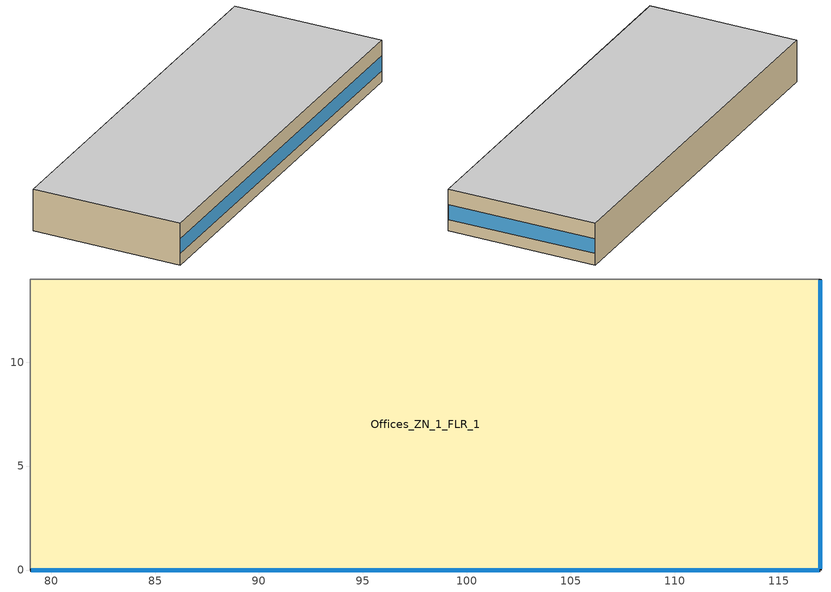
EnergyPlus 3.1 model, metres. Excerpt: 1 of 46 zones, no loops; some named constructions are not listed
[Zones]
Offices_ZN_1_FLR_1
 floor ground (Unheated - 4in Slab with Carpet_Ext-slab): 79,14 117,14 117,0 79,0 z0
 wall outside (Steel-Framed_R-13_Ext-wall): 79,0 117,0 117,14 z0:4
 wall to Gym_ZN_1_FLR_1 (Standard_Int-Wall): 117,14 79,14 z0:4
 wall to Lobby_ZN_1_FLR_1 (Standard_Int-Wall): 79,14 79,0 z0:4
 window (std_window_UValue_3.237_SHGC_0.25_VT_0.318): 79.05,0 116.95,0 z1.1:2.5
 window (std_window_UValue_3.237_SHGC_0.25_VT_0.318_east): 117,0.05 117,13.95 z1.1:2.51
 ceiling to Offices_ZN_1_FLR_2 (INT-FLOOR-UNDERSIDE): 79,0 117,0 117,14 79,14 z4
[Schedule:Compact]
KITCHEN_ELEC_EQUIP_SCH: Through: 6/30, For: Weekdays SummerDesignDay, Until: 08:00, 0.1, Until: 10:00, 0.15, Until: 13:00, 0.25, Until: 15:00, 0.15, Until: 24:00, 0.1, For: WeekEnds WinterDesignDay Holidays AllOtherDays, Until: 24:00, 0.1, Through: 9/1, For: Weekdays SummerDesignDay, Until: 08:00, 0.1, Until: 10:00, 0.15, Until: 13:00, 0.25, Until: 15:00, 0.15, Until: 24:00, 0.1, For: WeekEnds WinterDesignDay Holidays AllOtherDays, Until: 24:00, 0.1, Through: 12/31, For: Weekdays SummerDesignDay, Until: 08:00, 0.1, Until: 10:00, 0.15, Until: 13:00, 0.25, Until: 15:00, 0.15, Until: 24:00, 0.1, For: WeekEnds WinterDesignDay Holidays AllOtherDays, Until: 24:00, 0.1
KITCHEN_GAS_EQUIP_SCH: Through: 6/30, For: Weekdays SummerDesignDay, Until: 08:00, 0.02, Until: 10:00, 0.15, Until: 13:00, 0.2, Until: 15:00, 0.1, Until: 24:00, 0.02, For: WeekEnds WinterDesignDay Holidays AllOtherDays, Until: 24:00, 0.02, Through: 9/1, For: Weekdays SummerDesignDay, Until: 08:00, 0.02, Until: 10:00, 0.15, Until: 13:00, 0.2, Until: 15:00, 0.1, Until: 24:00, 0.02, For: WeekEnds WinterDesignDay Holidays AllOtherDays, Until: 24:00, 0.02, Through: 12/31, For: Weekdays SummerDesignDay, Until: 08:00, 0.02, Until: 10:00, 0.15, Until: 13:00, 0.2, Until: 15:00, 0.1, Until: 24:00, 0.02, For: WeekEnds WinterDesignDay Holidays AllOtherDays, Until: 24:00, 0.02
BLDG_ELEVATORS: Through: 12/31, For: Weekdays SummerDesignDay, Until: 08:00, 0, Until: 15:00, 0.3, Until: 16:00, 0.15, Until: 24:00, 0, For: Saturday WinterDesignDay, Until: 24:00, 0, For: Sunday Holidays AllOtherDays, Until: 24:00, 0
BLDG_OCC_SCH_Gym: Through: 6/30, For: Weekdays SummerDesignDay, Until: 08:00, 0, Until: 16:00, 0.35, Until: 21:00, 0.95, Until: 24:00, 0, For: WeekEnds WinterDesignDay Holidays AllOtherDays, Until: 24:00, 0, Through: 9/1, For: Weekdays SummerDesignDay, Until: 08:00, 0, Until: 16:00, 0.35, Until: 21:00, 0.35, Until: 24:00, 0, For: WeekEnds WinterDesignDay Holidays AllOtherDays, Until: 24:00, 0, Through: 12/31, For: Weekdays SummerDesignDay, Until: 08:00, 0, Until: 16:00, 0.35, Until: 21:00, 0.95, Until: 24:00, 0, For: WeekEnds WinterDesignDay Holidays AllOtherDays, Until: 24:00, 0
BLDG_OCC_SCH_Auditorium: Through: 6/30, For: Weekdays SummerDesignDay, Until: 08:00, 0, Until: 15:00, 0.25, Until: 20:00, 0.95, Until: 24:00, 0, For: WeekEnds WinterDesignDay Holidays AllOtherDays, Until: 24:00, 0, Through: 9/1, For: Weekdays SummerDesignDay, Until: 08:00, 0, Until: 17:00, 0.15, Until: 19:00, 0.35, Until: 24:00, 0, For: WeekEnds WinterDesignDay Holidays AllOtherDays, Until: 24:00, 0, Through: 12/31, For: Weekdays SummerDesignDay, Until: 08:00, 0, Until: 15:00, 0.25, Until: 20:00, 0.95, Until: 24:00, 0, For: WeekEnds WinterDesignDay Holidays AllOtherDays, Until: 24:00, 0
BLDG_OCC_SCH_Cafeteria: Through: 6/30, For: Weekdays SummerDesignDay, Until: 09:00, 0, Until: 15:00, 0.95, Until: 20:00, 0.35, Until: 24:00, 0, For: WeekEnds WinterDesignDay Holidays AllOtherDays, Until: 24:00, 0, Through: 9/1, For: Weekdays SummerDesignDay, Until: 09:00, 0, Until: 17:00, 0.15, Until: 19:00, 0.35, Until: 24:00, 0, For: WeekEnds WinterDesignDay Holidays AllOtherDays, Until: 24:00, 0, Through: 12/31, For: Weekdays SummerDesignDay, Until: 09:00, 0, Until: 15:00, 0.95, Until: 20:00, 0.35, Until: 24:00, 0, For: WeekEnds WinterDesignDay Holidays AllOtherDays, Until: 24:00, 0
Kitchen_Exhaust_SCH: Through: 6/30, For: Weekdays SummerDesignDay, Until: 08:00, 0, Until: 17:00, 1, Until: 24:00, 0, For: WeekEnds WinterDesignDay Holidays AllOtherDays, Until: 24:00, 0, Through: 9/1, For: Weekdays, Until: 08:00, 0, Until: 17:00, 0.35, Until: 21:00, 1, Until: 24:00, 0, For: WeekEnds Holidays AllOtherDays, Until: 24:00, 0, Through: 12/31, For: Weekdays, Until: 08:00, 0, Until: 16:00, 0.35, Until: 21:00, 0.95, Until: 24:00, 0, For: WeekEnds Holidays AllOtherDays, Until: 24:00, 0
